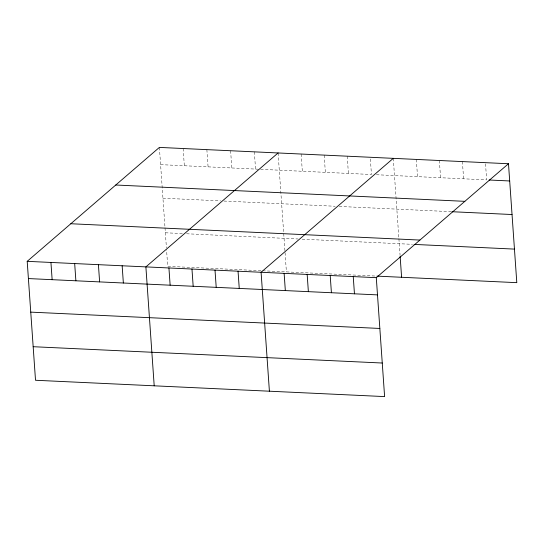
<?xml version="1.0" encoding="UTF-8"?>
<svg xmlns="http://www.w3.org/2000/svg" width="544" height="544" viewBox="0 0 544 544"><rect width="100%" height="100%" fill="white"/><g stroke="black" fill="none" stroke-linecap="round" stroke-linejoin="round"><path stroke-width="0.41" stroke-dasharray="2.72 2.04" d="M160.602 164.642L259.794 169.279M260.637 169.32L371.45 174.502L370.246 157.27M376.387 174.733L486.649 179.887L485.445 162.663M162.948 198.2L220.599 200.892M223.985 201.056L335.124 206.251M339.238 206.441L451.146 211.677M165.362 232.778L182.322 233.566M186.558 233.764L298.044 238.979M302.158 239.17L412.42 244.331M260.97 270.694L167.708 266.336L166.539 249.553M262.664 270.776L376.094 276.08M462.407 161.582L463.61 178.813M439.362 160.507L440.572 177.732M416.323 159.426L417.527 176.657M393.285 158.352L398.854 237.952M398.908 238.775L400.078 255.462M347.208 156.196L348.412 173.42M324.163 155.122L325.366 172.346M301.124 154.04L302.328 171.265M278.086 152.966L286.402 271.884M254.347 151.851L255.551 169.082M230.608 150.742L231.812 167.967M206.87 149.634L208.073 166.858M183.131 148.526L184.341 165.75M159.392 147.41L164.961 227.011M165.016 227.834L166.423 247.874"/><path stroke-width="0.82" d="M508.484 163.737L376.292 277.664L384.608 396.59L35.516 380.263L27.2 261.338L159.392 147.41L508.484 163.737L516.8 282.662L376.917 276.121M278.086 152.966L145.887 266.893L154.204 385.812M393.285 158.352L261.093 272.279L269.402 391.197M489.117 180.003L509.687 180.968M115.77 185.008L464.862 201.334M451.969 211.718L512.033 214.526M70.822 223.74L419.914 240.067M414.066 244.406L514.454 249.104M27.2 261.338L376.292 277.664M28.404 278.569L377.495 294.889M30.75 312.127L379.841 328.454M33.17 346.705L382.255 363.025M400.132 256.299L401.601 277.27M353.246 276.59L354.457 293.814M330.208 275.509L331.412 292.74M307.17 274.434L308.373 291.659M284.131 273.353L285.335 290.584M238.048 271.198L239.251 288.429M215.009 270.123L216.213 287.348M191.971 269.049L193.174 286.273M168.932 267.968L170.136 285.192M122.155 265.778L123.359 283.009M98.416 264.67L99.62 281.894M74.678 263.561L75.881 280.786M50.939 262.453L52.142 279.677"/></g></svg>
